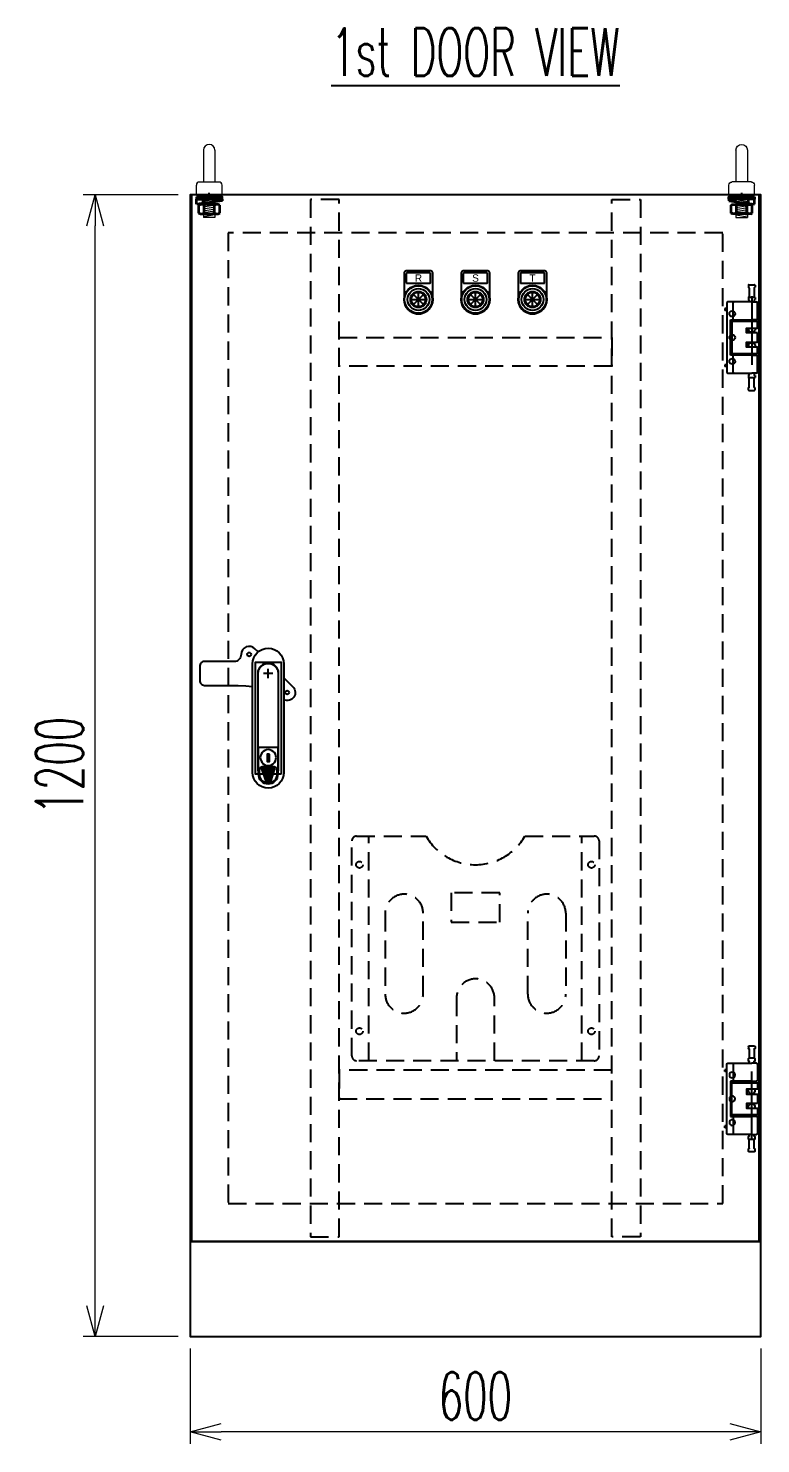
# Model space of a CAD drawing. Header units: millimetres. Extents: x 44190 to 77260, y -67199 to -50358.
# Drawn here: x 55512 to 56282, y -64607 to -63120 of the extents above; entities that cross this region are included whole.
import ezdxf
from ezdxf.enums import TextEntityAlignment as Align

# ---------------------------------------------------------------- set-up
doc = ezdxf.new("R2010")
doc.units = ezdxf.units.MM
doc.header["$LTSCALE"] = 3
for name, pattern in [('ACAD_ISO04W100', [30, 24, -3, 0, -3]), ('CACHE2', [4.7625, 3.175, -1.5875]), ('HIDDEN', [9.525, 6.35, -3.175])]:
    doc.linetypes.add(name, pattern=pattern)
for name, color, linetype in [('@.DM. NÉT CHÍNH', 7, 'Continuous'), ('Ann_green', 3, 'Continuous'), ('centerline', 6, 'ACAD_ISO04W100'), ('dim', 7, 'Continuous'), ('EQUIPMENT', 4, 'Continuous'), ('equipments', 2, 'Continuous'), ('hw_Punch', 3, 'Continuous')]:
    doc.layers.add(name, color=color, linetype=linetype)
doc.layers.add('FORT', color=2, linetype='Continuous', lineweight=35)
doc.layers.add('POINTILLE', color=8, linetype='CACHE2', lineweight=25)
doc.styles.add('Ann_w01', font='romans.shx', dxfattribs={"width": 0.6, "bigfont": 'chineset.shx'})
doc.styles.get("Standard").update_dxf_attribs({"font": 'arial.ttf'})
doc.dimstyles.new('Dim 01_SC25', dxfattribs={"dimscale": 25, "dimtxt": 2, "dimasz": 1.3, "dimexe": 0.5, "dimexo": 0.5, "dimgap": 0.5, "dimtad": 1, "dimdec": 1, "dimzin": 12, "dimdsep": 46, "dimtxsty": 'Ann_w01', "dimblk": 'OPEN30', "dimcen": 1.5, "dimclrd": 6, "dimclre": 6, "dimclrt": 3, "dimadec": 1, "dimazin": 3, "dimtm": 1e-09, "dimtfac": 1, "dimtdec": 1, "dimtmove": 0, "dimatfit": 3, "dimldrblk": 'OPEN30', "dimfxl": 1, "dimtolj": 1, "dimlwd": 20, "dimlwe": 20, "dimarcsym": 0})

# ---------------------------------------------------------------- blocks, each defined once
blk = doc.blocks.new('_Open30')
at = {"color": 0, "linetype": 'ByBlock', "lineweight": -2}
for p, q in [((-1, 0.268), (0, 0)), ((0, 0), (-1, -0.268)), ((0, 0), (-1, 0))]:
    blk.add_line(p, q, dxfattribs=at)
blk = doc.blocks.new('*D341')
at = {"layer": 'Defpoints', "color": 0, "transparency": 16777216}
for p in [(55682, -64494.8), (56282, -64494.8), (55682, -64594.8)]:
    blk.add_point(p, dxfattribs=at)
at = {"layer": 'dim', "color": 6, "lineweight": 20, "transparency": 16777216}
for p, q in [((55682, -64507.3), (55682, -64607.3)), ((56282, -64507.3), (56282, -64607.3)), ((56249.5, -64594.8), (55714.5, -64594.8))]:
    blk.add_line(p, q, dxfattribs=at)
at = {"layer": 'dim', "color": 6, "lineweight": 20, "transparency": 16777216, "xscale": 32.5, "yscale": 32.5, "zscale": 32.5, "rotation": 180}
blk.add_blockref('_Open30', (55682, -64594.8), dxfattribs=at)
at = {"layer": 'dim', "color": 6, "lineweight": 20, "transparency": 16777216, "xscale": 32.5, "yscale": 32.5, "zscale": 32.5}
blk.add_blockref('_Open30', (56282, -64594.8), dxfattribs=at)
at = {"layer": 'dim', "color": 3, "transparency": 16777216, "insert": (55982, -64557.3), "char_height": 50, "attachment_point": 5, "style": 'Ann_w01'}
blk.add_mtext('\\A1;600', dxfattribs=at)
blk = doc.blocks.new('*D342')
at = {"layer": 'Defpoints', "color": 0, "transparency": 16777216}
for p in [(55582, -63294.8), (55682, -63294.8), (55682, -64494.8)]:
    blk.add_point(p, dxfattribs=at)
at = {"layer": 'dim', "color": 6, "lineweight": 20, "transparency": 16777216}
for p, q in [((55669.5, -63294.8), (55569.5, -63294.8)), ((55582, -64462.3), (55582, -63327.3)), ((55669.5, -64494.8), (55569.5, -64494.8))]:
    blk.add_line(p, q, dxfattribs=at)
at = {"layer": 'dim', "color": 6, "lineweight": 20, "transparency": 16777216, "xscale": 32.5, "yscale": 32.5, "zscale": 32.5}
for p, rotation in [((55582, -63294.8), 90), ((55582, -64494.8), 270)]:
    blk.add_blockref('_Open30', p, dxfattribs=dict(at, rotation=rotation))
at = {"layer": 'dim', "color": 3, "transparency": 16777216, "insert": (55544.5, -63894.8), "char_height": 50, "attachment_point": 5, "rotation": 90, "style": 'Ann_w01'}
blk.add_mtext('\\A1;1200', dxfattribs=at)
blk = doc.blocks.new('HL011-1 Front')
at = {"layer": 'centerline'}
blk.add_line((20.5, 43.5), (20.5, -43.5), dxfattribs=at)
at = {"layer": 'EQUIPMENT', "color": 8}
for p, q in [((17, 55), (17, 53)), ((17.5, 55.5), (23.5, 55.5)), ((18, 52), (18, 42.5)), ((23, 52), (23, 42.5)), ((24, 55), (24, 53)), ((18, -52), (18, -42.5)), ((23, -52), (23, -42.5)), ((17, -55), (17, -53)), ((17.5, -55.5), (23.5, -55.5)), ((24, -55), (24, -53))]:
    blk.add_line(p, q, dxfattribs=at)
at = {"layer": 'EQUIPMENT'}
for p, q in [((-7.7, 30.5), (-7.7, 28.5)), ((-5.7, 30.5), (-7.7, 30.5)), ((-5.7, 36.5), (-5.7, -36.5)), ((1.5, 37.5), (-4.7, 37.5)), ((1, 19.5), (1, 36.5)), ((20.5, 37.5), (1.5, 37.5)), ((17, 42), (17, 40)), ((17.5, 42.5), (23.5, 42.5)), ((18, 39), (18, 37.5)), ((20.5, 37.5), (25.5, 37.5)), ((23, 39), (23, 37.5)), ((24, 42), (24, 40)), ((26.5, 19.5), (26.5, 36.5)), ((-5.7, 28.5), (-7.7, 28.5)), ((-1.9, -18.5), (-1.9, 18.5)), ((-1.9, 18.5), (0.4, 18.5)), ((0.4, 18.5), (20.5, 18.5)), ((5.6, 16.8), (5.6, 18.5)), ((15.9, 18.5), (15.9, 16.8)), ((17.5, 16.8), (17, 18.5)), ((25.5, 18.5), (20.5, 18.5)), ((23.5, 16.8), (24, 18.5)), ((15.9, 10), (15.9, 5)), ((17, 10), (17, 7.7)), ((18.4, 5.7), (17.1, 7.4)), ((22.2, 5.5), (18.8, 5.5)), ((22.6, 5.7), (23.9, 7.4)), ((24, 10), (24, 7.7)), ((15.9, -5), (15.9, -10)), ((17, -7.7), (17, -10)), ((18.4, -5.7), (17.1, -7.4)), ((18.8, -5.5), (22.2, -5.5)), ((22.6, -5.7), (23.9, -7.4)), ((24, -7.7), (24, -10)), ((-7.7, -28.5), (-7.7, -30.5)), ((-5.7, -28.5), (-7.7, -28.5)), ((0.4, -18.5), (-1.9, -18.5)), ((20.5, -18.5), (0.4, -18.5)), ((1, -36.5), (1, -19.5)), ((5.6, -18.5), (5.6, -16.8)), ((15.9, -16.8), (15.9, -18.5)), ((17.5, -16.8), (17, -18.5)), ((20.5, -18.5), (25.5, -18.5)), ((23.5, -16.8), (24, -18.5)), ((26.5, -36.5), (26.5, -19.5)), ((-5.7, -30.5), (-7.7, -30.5)), ((-4.7, -37.5), (1.5, -37.5)), ((1.5, -37.5), (20.5, -37.5)), ((17, -40), (17, -42)), ((23.5, -42.5), (17.5, -42.5)), ((18, -37.5), (18, -39)), ((25.5, -37.5), (20.5, -37.5)), ((23, -37.5), (23, -39)), ((24, -40), (24, -42))]:
    blk.add_line(p, q, dxfattribs=at)
at = {"layer": 'EQUIPMENT', "color": 8}
blk.add_lwpolyline([(26.5, 5), (15.2, 5), (15.2, 10), (26.5, 10), (26.5, 16.8), (-0.2, 16.8), (-0.2, -16.8), (26.5, -16.8), (26.5, -10), (15.2, -10), (15.2, -5), (26.5, -5)], close=True, dxfattribs=at)
for centre in [(0, 25), (0, 0), (0, -25)]:
    blk.add_circle(centre, 3, dxfattribs=at)
for centre, start, end in [((17.5, 55), 90, 180), ((17.5, 53), 180, 270), ((17.5, 52), 0, 90), ((23.5, 52), 90, 180), ((23.5, 55), 0, 90), ((23.5, 53), 270, 0), ((17.5, -53), 90, 180), ((17.5, -55), 180, 270), ((17.5, -52), 270, 0), ((23.5, -52), 180, 270), ((23.5, -53), 0, 90), ((23.5, -55), 270, 0)]:
    blk.add_arc(centre, 0.5, start, end, dxfattribs=at)
at = {"layer": 'EQUIPMENT'}
for centre, radius, start, end in [((-4.7, 36.5), 1, 90, 180), ((17.5, 42), 0.5, 90, 180), ((17.5, 40), 0.5, 180, 270), ((17.5, 39), 0.5, 0, 90), ((23.5, 39), 0.5, 90, 180), ((23.5, 42), 0.5, 0, 90), ((23.5, 40), 0.5, 270, 0), ((25.5, 36.5), 1, 0, 90), ((25.5, 19.5), 1, 270, 0), ((17.5, 7.7), 0.5, 180, 216.8699), ((18.8, 6), 0.5, 216.8699, 270), ((22.2, 6), 0.5, 270, 323.1301), ((23.5, 7.7), 0.5, 323.1301, 0), ((17.5, -7.7), 0.5, 143.1301, 180), ((18.8, -6), 0.5, 90, 143.1301), ((22.2, -6), 0.5, 36.8699, 90), ((23.5, -7.7), 0.5, 0, 36.8699), ((25.5, -19.5), 1, 0, 90), ((-4.7, -36.5), 1, 180, 270), ((17.5, -40), 0.5, 90, 180), ((17.5, -42), 0.5, 180, 270), ((17.5, -39), 0.5, 270, 0), ((23.5, -39), 0.5, 180, 270), ((23.5, -40), 0.5, 0, 90), ((23.5, -42), 0.5, 270, 0), ((25.5, -36.5), 1, 270, 0)]:
    blk.add_arc(centre, radius, start, end, dxfattribs=at)
for centre, start_param, end_param in [((1.5, 36.5), 3.141593, 4.712389), ((0.4, 19.5), 0, 1.570796), ((0.4, -19.5), 1.570796, 3.141593), ((1.5, -36.5), 4.712389, 6.283185)]:
    blk.add_ellipse(centre, major_axis=(0, -1), ratio=0.57735, start_param=start_param, end_param=end_param, dxfattribs=at)
blk = doc.blocks.new('AB301-1-1G.2')
at = {"layer": 'centerline'}
blk.add_line((0, 42), (0, 52), dxfattribs=at)
blk.add_lwpolyline([(5, 47), (-5, 47)], dxfattribs=at)
at = {"layer": 'equipments', "color": 8}
for points in [[(-10.6, 69.6), (-14, 73, 0.668179), (-28.5, 67, -0.414214), (-36, 59.5), (-67, 59.5, 0.414214), (-72, 54.5), (-72, 39.5, 0.414214), (-67, 34.5), (-31.6, 34.5), (-23.5, 34.1), (-16.5, 33.2)], [(16.5, 42.5), (26, 33, -0.834025), (16.5, 19.3)]]:
    blk.add_lwpolyline(points, format="xyb", dxfattribs=at)
at = {"layer": 'equipments'}
for points in [[(16.5, 57), (16.5, -57, -1), (-16.5, -57), (-16.5, 57, -1)], [(-5.5, -51.2, 0.414214), (-9.5, -55.2), (-9.5, -58.8, 1), (9.5, -58.8), (9.5, -55.2, 0.414214), (5.5, -51.2)]]:
    blk.add_lwpolyline(points, format="xyb", close=True, dxfattribs=at)
at = {"layer": 'equipments', "color": 8}
blk.add_lwpolyline([(13.5, -58.8), (-13.5, -58.8), (-13.5, 58.8), (13.5, 58.8)], close=True, dxfattribs=at)
at = {"layer": 'equipments'}
for points in [[(10.5, -54.9), (11, -54.9), (11, 47, 1), (-11, 47), (-11, -54.9), (-10.5, -54.9)], [(-10.5, -30.7), (-10.5, 47, -1), (10.5, 47), (10.5, -30.7)], [(-10.5, -31), (-10.5, -58.5, 1), (10.5, -58.5), (10.5, -31)]]:
    blk.add_lwpolyline(points, format="xyb", dxfattribs=at)
for points in [[(10.4, -30.7), (-10.4, -30.7)], [(10.4, -31), (-10.4, -31)], [(8.3, -41.4), (8.2, -39.5), (7.6, -37.8), (6.6, -36.2), (5.3, -34.9), (3.6, -33.9), (1.9, -33.3), (0, -33), (-1.9, -33.3), (-3.6, -33.9), (-5.2, -34.9), (-6.5, -36.2), (-7.5, -37.8), (-8.1, -39.5), (-8.3, -41.4), (-8.1, -43.2), (-7.5, -45), (-6.5, -46.6), (-5.2, -48), (-3.6, -48.9), (-1.9, -49.6), (0, -49.7), (1.9, -49.6), (3.6, -48.9), (5.3, -48), (6.6, -46.6), (7.6, -45), (8.2, -43.2), (8.3, -41.4)], [(-6.8, -54.3), (6.9, -54.3)], [(-6.5, -55.2), (6.6, -55.2)], [(-6.2, -56.1), (6.2, -56.1)], [(-5.9, -56.9), (5.9, -56.9)], [(-5.6, -57.8), (5.7, -57.8)], [(-5.3, -58.7), (5.4, -58.7)], [(-5, -59.6), (5, -59.6)], [(-4.7, -60.5), (4.8, -60.5)], [(-4.4, -61.3), (4.5, -61.3)], [(-4.2, -62.2), (4.2, -62.2)], [(-3.8, -63.1), (3.8, -63.1)], [(-3.5, -64), (3.6, -64)], [(-3.2, -64.8), (3.3, -64.8)], [(-3, -65.7), (3, -65.7)]]:
    blk.add_lwpolyline(points, dxfattribs=at)
for points in [[(1.3, -37.8), (-1.2, -37.8), (-1.2, -45.4), (1.3, -45.4)], [(7.1, -53.4), (-7.1, -53.4), (-2.6, -66.6), (2.7, -66.6)]]:
    blk.add_lwpolyline(points, close=True, dxfattribs=at)
at = {"layer": 'equipments', "color": 8}
for centre in [(-20, 67), (20, 27)]:
    blk.add_circle(centre, 2.05, dxfattribs=at)
blk = doc.blocks.new('A$C9bc63bcc')
at = {"layer": 'Ann_green', "color": 8, "linetype": 'HIDDEN'}
for p, q in [((18, 0), (18, 236)), ((242, 0), (242, 236))]:
    blk.add_line(p, q, dxfattribs=at)
for points in [[(260, 231), (260, 5, -0.414214), (255, 0), (5, 0, -0.414214), (0, 5), (0, 231, -0.414214), (5, 236), (78, 236, 0.57735), (182, 236), (255, 236, -0.414214)], [(55, 50), (55, 50, 0.414214), (75, 70), (75, 155, 0.414214), (55, 175), (55, 175, 0.414214), (35, 155), (35, 70, 0.414214)], [(205, 50), (205, 50, -0.414214), (185, 70), (185, 155, -0.414214), (205, 175), (205, 175, -0.414214), (225, 155), (225, 70, -0.414214)]]:
    blk.add_lwpolyline(points, format="xyb", close=True, dxfattribs=at)
blk.add_lwpolyline([(104.5, 145.5), (155.5, 145.5), (155.5, 176.5), (104.5, 176.5)], close=True, dxfattribs=at)
blk.add_lwpolyline([(150, 0), (150, 66, 1), (110, 66), (110, 0)], format="xyb", dxfattribs=at)
for centre in [(8, 206), (252, 206), (8, 31), (252, 31)]:
    blk.add_circle(centre, 3.5, dxfattribs=at)
blk = doc.blocks.new('HM12_COTE')
at = {"layer": 'FORT'}
for p, q in [((-11, 9.2), (-9.5, 10)), ((-11, 0.8), (-11, 9.2)), ((-9.5, 0), (-11, 0.8)), ((9.5, 10), (-9.5, 10)), ((-9.5, 0), (9.5, 0)), ((-5.5, 0.8), (-5.5, 9.2)), ((5.5, 0.8), (5.5, 9.2)), ((11, 9.2), (9.5, 10)), ((9.5, 0), (11, 0.8)), ((11, 0.8), (11, 9.2))]:
    blk.add_line(p, q, dxfattribs=at)
for centre, radius, start, end in [((-8.2, 5.1), 4.86, 55.6159, 124.3841), ((-8.2, 4.9), 4.86, 235.6159, 304.3841), ((0, -8.2), 18.2, 72.4121, 107.5879), ((0, 18.2), 18.2, 252.4121, 287.5879), ((8.2, 5.1), 4.86, 55.6159, 124.3841), ((8.2, 4.9), 4.86, 235.6159, 304.3841)]:
    blk.add_arc(centre, radius, start, end, dxfattribs=at)
blk = doc.blocks.new('CALE_M12_IPN')
at = {"layer": 'FORT'}
for p, q in [((-13.5, 3.61), (13.5, 3.61)), ((-13.5, -1.89), (-13.5, 3.61)), ((13.5, 1.89), (-13.5, -1.89)), ((13.5, 3.61), (13.5, 1.89))]:
    blk.add_line(p, q, dxfattribs=at)
at = {"layer": 'POINTILLE'}
for p, q in [((-7, 3.61), (-7, -0.98)), ((7, 3.61), (7, 0.98))]:
    blk.add_line(p, q, dxfattribs=at)
blk = doc.blocks.new('RONDELLE_M12')
at = {"layer": 'FORT'}
blk.add_lwpolyline([(-13.5, 2.5), (-13.5, 0), (13.5, 0), (13.5, 2.5)], close=True, dxfattribs=at)
at = {"layer": 'POINTILLE'}
for p, q in [((-7, 0), (-7, 2.5)), ((7, 0), (7, 2.5))]:
    blk.add_line(p, q, dxfattribs=at)
blk = doc.blocks.new('Lifting Front')
at = {"layer": 'centerline'}
blk.add_line((0, -2), (0, 2), dxfattribs=at)
at = {"layer": 'equipments', "lineweight": 0}
for p, q in [((-6, 47), (-6, 13.5)), ((6, 47), (6, 13.5)), ((-13.5, 0), (-13.5, 10.3)), ((13.5, 0), (-13.5, 0)), ((-10.3, 13.5), (10.3, 13.5)), ((-6, 0), (-6, -24)), ((6, 0), (-6, 0)), ((6, 0), (6, -24)), ((13.5, 0), (13.5, 10.3)), ((6, -24), (-6, -24))]:
    blk.add_line(p, q, dxfattribs=at)
at = {"layer": 'equipments', "color": 8, "lineweight": 0}
for p, q in [((6, -1), (-6, -3)), ((6, -3), (-6, -5)), ((6, -5), (-6, -7)), ((6, -7), (-6, -9)), ((6, -9), (-6, -11)), ((6, -11), (-6, -13)), ((6, -13), (-6, -15)), ((6, -15), (-6, -17)), ((6, -17), (-6, -19)), ((6, -19), (-6, -21)), ((6, -21), (-6, -23))]:
    blk.add_line(p, q, dxfattribs=at)
at = {"layer": 'equipments', "lineweight": 0}
for centre, radius, start, end in [((0, 47), 6, 0, 180), ((-10.3, 10.3), 3.17, 90, 180), ((10.3, 10.3), 3.17, 0, 90)]:
    blk.add_arc(centre, radius, start, end, dxfattribs=at)
for name, p in [('RONDELLE_M12', (0, -4.5)), ('CALE_M12_IPN', (0, -8.1)), ('HM12_COTE', (0, -20))]:
    blk.add_blockref(name, p)
blk = doc.blocks.new('*U15')
at = {"color": 1}
for p, q in [((-7.5, 0), (7.5, 0)), ((5.3, 5.3), (-5.3, -5.3)), ((-5.3, 5.3), (5.3, -5.3)), ((0, -7.5), (0, 7.5))]:
    blk.add_line(p, q, dxfattribs=at)
for radius in [15, 14.5]:
    blk.add_circle((0, 0), radius)
for radius in [8.5, 7.5]:
    blk.add_circle((0, 0), radius, dxfattribs=at)
at = {"layer": 'hw_Punch'}
blk.add_circle((0, 0), 11.5, dxfattribs=at)
blk = doc.blocks.new('*U13')
at = {"color": 2}
for p, q in [((5.3, 5.3), (-5.3, -5.3)), ((-5.3, 5.3), (5.3, -5.3)), ((0, -7.5), (0, 7.5)), ((-7.5, 0), (7.5, 0))]:
    blk.add_line(p, q, dxfattribs=at)
for radius in [15, 14.5]:
    blk.add_circle((0, 0), radius)
for radius in [8.5, 7.5]:
    blk.add_circle((0, 0), radius, dxfattribs=at)
at = {"layer": 'hw_Punch'}
blk.add_circle((0, 0), 11.5, dxfattribs=at)
blk = doc.blocks.new('*U14')
at = {"color": 3}
for p, q in [((5.3, 5.3), (-5.3, -5.3)), ((-5.3, 5.3), (5.3, -5.3)), ((0, -7.5), (0, 7.5)), ((-7.5, 0), (7.5, 0))]:
    blk.add_line(p, q, dxfattribs=at)
for radius in [15, 14.5]:
    blk.add_circle((0, 0), radius)
for radius in [8.5, 7.5]:
    blk.add_circle((0, 0), radius, dxfattribs=at)
at = {"layer": 'hw_Punch'}
blk.add_circle((0, 0), 11.5, dxfattribs=at)
blk = doc.blocks.new('A$Cf7eec7c4')
for points in [[(30.1, 13.6), (30.1, 43.1, 0.414214), (28.1, 45.1), (2.1, 45.1, 0.414214), (0.1, 43.1), (0.1, 13.6)], [(90.1, 13.6), (90.1, 43.1, 0.414214), (88.1, 45.1), (62.1, 45.1, 0.414214), (60.1, 43.1), (60.1, 13.6)], [(150.1, 13.6), (150.1, 43.1, 0.414214), (148.1, 45.1), (122.1, 45.1, 0.414214), (120.1, 43.1), (120.1, 13.6)]]:
    blk.add_lwpolyline(points, format="xyb")
for points in [[(3.3, 32.1), (26.8, 32.1, 0.414214), (27.8, 33.1), (27.8, 42.1, 0.414214), (26.8, 43.1), (3.3, 43.1, 0.414214), (2.3, 42.1), (2.3, 33.1, 0.414214)], [(63.3, 32.1), (86.8, 32.1, 0.414214), (87.8, 33.1), (87.8, 42.1, 0.414214), (86.8, 43.1), (63.3, 43.1, 0.414214), (62.3, 42.1), (62.3, 33.1, 0.414214)], [(123.3, 32.1), (146.8, 32.1, 0.414214), (147.8, 33.1), (147.8, 42.1, 0.414214), (146.8, 43.1), (123.3, 43.1, 0.414214), (122.3, 42.1), (122.3, 33.1, 0.414214)]]:
    blk.add_lwpolyline(points, format="xyb", close=True)
for points in [[(13.6, 0.1), (16.6, 0.1)], [(15, 0.1), (15.1, 0.1)], [(73.6, 0.1), (76.6, 0.1)], [(75, 0.1), (75.1, 0.1)], [(133.6, 0.1), (136.6, 0.1)], [(135, 0.1), (135.1, 0.1)]]:
    blk.add_lwpolyline(points)
for centre in [(15.1, 15.1), (75.1, 15.1), (135.1, 15.1)]:
    blk.add_circle(centre, 11.5)
for centre in [(15.1, 15.1), (75.1, 15.1), (135.1, 15.1)]:
    blk.add_arc(centre, 15.1, 174.3659, 5.6341)
for s, p in [('R', (15.1, 37.6)), ('S', (75.1, 37.6)), ('T', (135.1, 37.6))]:
    blk.add_text(s, height=7.72).set_placement(p, align=Align.MIDDLE_CENTER)

msp = doc.modelspace()

# ---------------------------------------------------------------- linework, layer by layer
for points in [[(55682.03, -64394.81), (56282.03, -64394.81), (56282.03, -63294.81), (55682.03, -63294.81)], [(56282.03, -64394.81), (55682.03, -64394.81), (55682.03, -64494.81), (56282.03, -64494.81)]]:
    msp.add_lwpolyline(points, close=True)
at = {"color": 4}
msp.add_lwpolyline([(55683.53, -64394.81), (56280.53, -64394.81), (56280.53, -63294.81), (55683.53, -63294.81)], close=True, dxfattribs=at)
at = {"color": 8, "linetype": 'HIDDEN'}
for points in [[(55808.53, -63299.81), (55808.53, -64389.81), (55838.53, -64389.81), (55838.53, -63299.81)], [(56155.53, -63299.81), (56155.53, -64389.81), (56125.53, -64389.81), (56125.53, -63299.81)], [(55722.03, -64354.81), (56242.03, -64354.81), (56242.03, -63334.81), (55722.03, -63334.81)], [(56125.53, -63474.81), (55838.53, -63474.81), (55838.53, -63444.81), (56125.53, -63444.81)], [(56125.53, -64214.81), (55838.53, -64214.81), (55838.53, -64244.81), (56125.53, -64244.81)]]:
    msp.add_lwpolyline(points, close=True, dxfattribs=at)
for centre in [(55922.03, -63404.81), (55982.03, -63404.81), (56042.03, -63404.81)]:
    msp.add_circle(centre, 11.5)

# ---------------------------------------------------------------- block references
for name, p in [('A$Cf7eec7c4', (55906.96, -63419.88)), ('*U15', (55922.03, -63404.81)), ('*U13', (55982.03, -63404.81)), ('*U14', (56042.03, -63404.81))]:
    msp.add_blockref(name, p)
at = {"layer": '@.DM. NÉT CHÍNH'}
msp.add_blockref('A$C9bc63bcc', (55852.03, -64204.81), dxfattribs=at)
at = {"layer": 'EQUIPMENT'}
msp.add_blockref('AB301-1-1G.2', (55764.03, -63844.81), dxfattribs=at)
at = {"layer": 'equipments'}
for name, p in [('Lifting Front', (55702.03, -63294.81)), ('HL011-1 Front', (56252.03, -63444.81))]:
    msp.add_blockref(name, p, dxfattribs=at)
at = {"layer": 'equipments', "xscale": -1}
msp.add_blockref('Lifting Front', (56262.03, -63294.81), dxfattribs=at)
at = {"layer": 'equipments', "xscale": -1, "rotation": 180}
msp.add_blockref('HL011-1 Front', (56252.03, -64244.81), dxfattribs=at)

# ---------------------------------------------------------------- texts
at = {"layer": 'dim', "color": 2, "insert": (55982.03, -63144.81), "char_height": 50, "attachment_point": 5, "style": 'Ann_w01'}
msp.add_mtext('\\A1;{\\L1st DOOR VIEW}', dxfattribs=at)

# ---------------------------------------------------------------- dimensions: what is measured, and where the dimension line sits
at = {"layer": 'dim'}
dim = msp.add_linear_dim(base=(55582.03, -63294.81), p1=(55682.03, -64494.81), p2=(55682.03, -63294.81), angle=90, dimstyle='Dim 01_SC25', dxfattribs=at)
dim.commit()
dim.dimension.update_dxf_attribs({"geometry": '*D342', "text_midpoint": (55544.53, -63894.81)})
dim = msp.add_linear_dim(base=(55682.03, -64594.81), p1=(56282.03, -64494.81), p2=(55682.03, -64494.81), dimstyle='Dim 01_SC25', dxfattribs=at)
dim.commit()
dim.dimension.update_dxf_attribs({"geometry": '*D341', "text_midpoint": (55982.03, -64557.31)})

doc.saveas('drawing.dxf')
